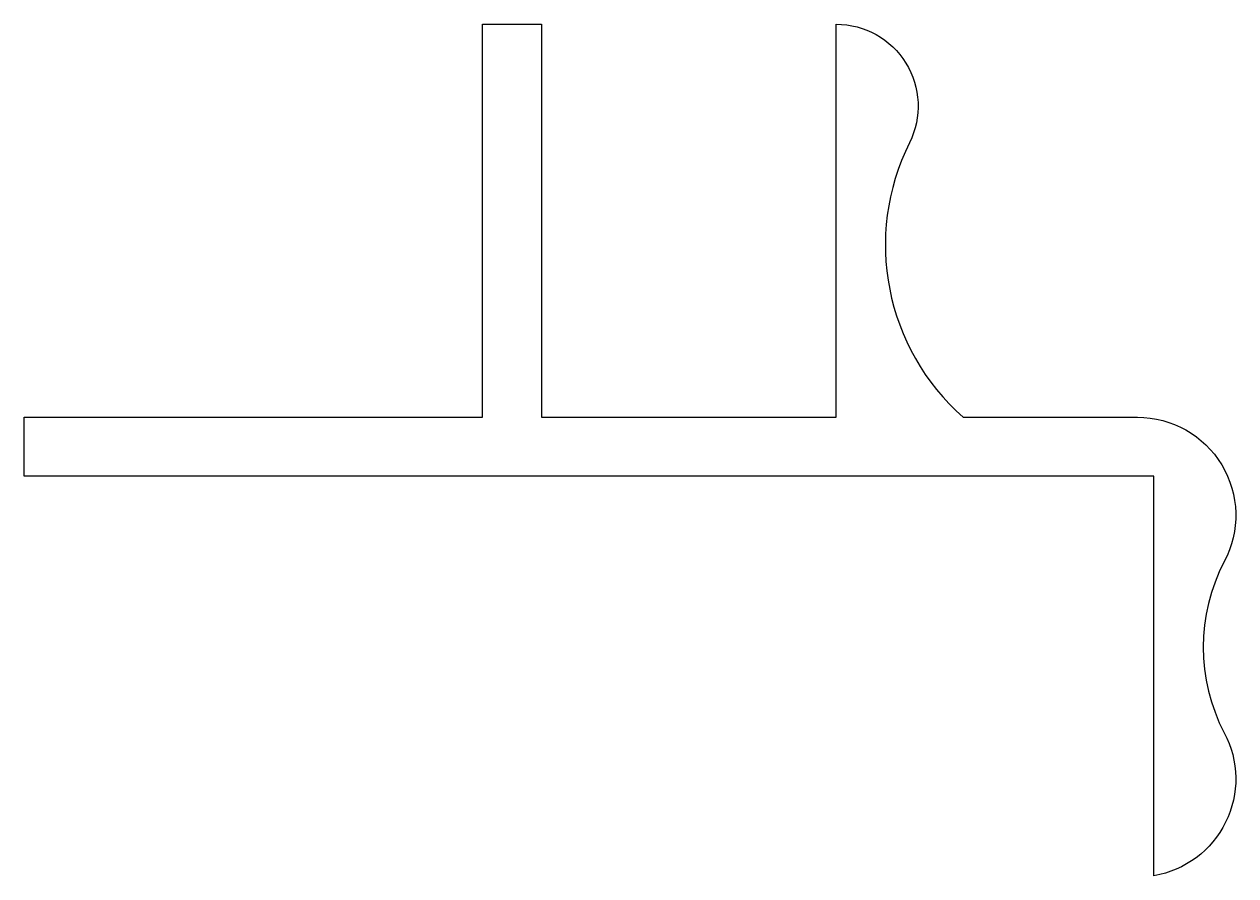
# Model space of a CAD drawing. Extents: x 443.1 to 480.1, y 237 to 263.
import ezdxf

# ---------------------------------------------------------------- set-up
doc = ezdxf.new("R2010")
doc.units = 0
doc.layers.add('ANA', color=220, linetype='CONTINUOUS')

msp = doc.modelspace()

# ---------------------------------------------------------------- linework, layer by layer
at = {"layer": 'ANA', "color": 0}
msp.add_lwpolyline([(458.914, 263.046), (458.914, 251.046), (467.914, 251.046), (467.914, 263.046, -0.557309), (470.15, 259.429, 0.340461), (471.792, 251.046), (477.114, 251.046, -0.56538), (479.764, 246.64, 0.248696), (479.764, 241.409, -0.511383), (477.614, 237.046), (477.614, 249.246), (443.114, 249.246), (443.114, 251.046), (457.114, 251.046), (457.114, 263.046)], format="xyb", close=True, dxfattribs=at)

doc.saveas('drawing.dxf')
